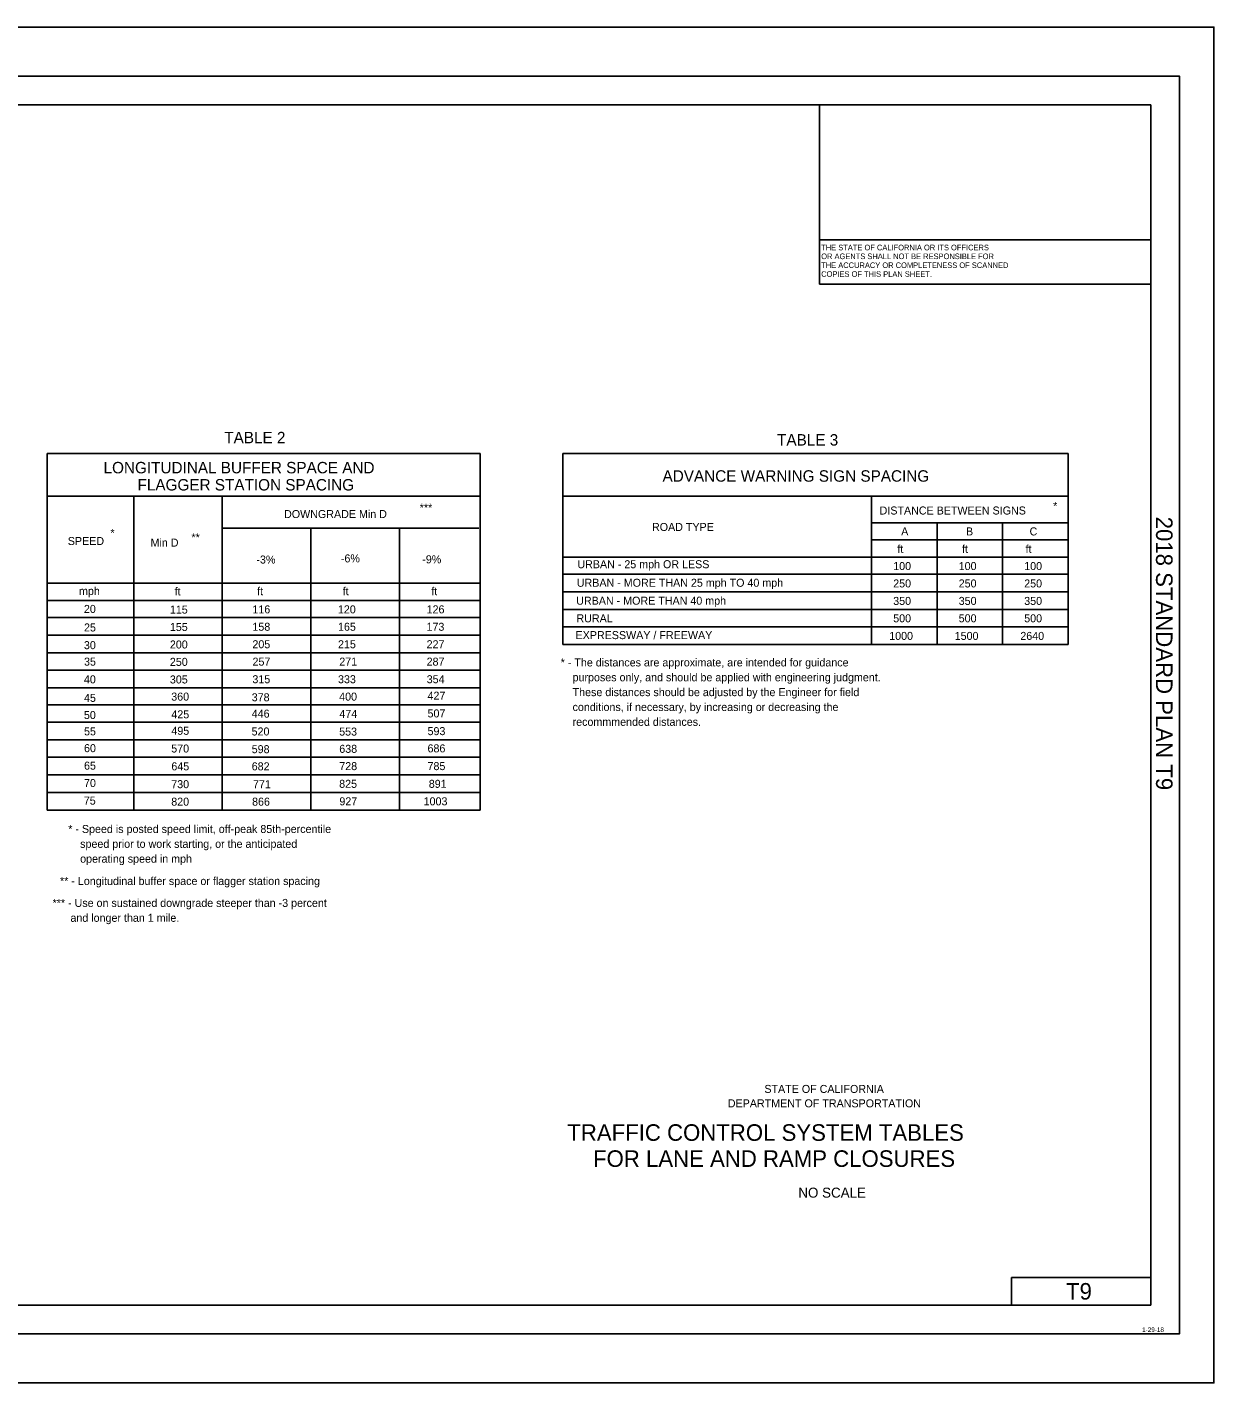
# Model space of a CAD drawing. Extents: x -893 to 867, y -474 to 712.
# Drawn here: x -172 to 867, y -474 to 712 of the extents above; entities that cross this region are included whole.
import ezdxf

# ---------------------------------------------------------------- set-up
doc = ezdxf.new("R2010")
doc.units = 0
for name, color, linetype in [('10 Sheet Format', 7, 'Continuous'), ('57 Undefined', 7, 'Continuous'), ('60 Nongeo Data', 7, 'Continuous')]:
    doc.layers.add(name, color=color, linetype=linetype)

msp = doc.modelspace()

# ---------------------------------------------------------------- linework, layer by layer
at = {"layer": '10 Sheet Format'}
for p, q in [((-863.5, 669), (836.5, 669)), ((836.5, 669), (836.5, -431)), ((-813.5, 644), (811.5, 644)), ((521.6, 525.9), (521.6, 644)), ((811.5, -406), (811.5, 644)), ((811.5, 525.9), (521.6, 525.9)), ((521.6, 487.1), (521.6, 525.9)), ((811.5, 487.1), (521.6, 487.1)), ((811.5, -381.9), (689.5, -381.9)), ((689.5, -381.9), (689.5, -406)), ((-813.5, -406), (811.5, -406)), ((-863.5, -431), (836.5, -431))]:
    msp.add_line(p, q, dxfattribs=at)
for points in [[(-893.5, -474), (866.5, -474), (866.5, 712), (-893.5, 712)], [(-863.5, -431), (836.5, -431), (836.5, 669), (-863.5, 669)]]:
    msp.add_lwpolyline(points, close=True, dxfattribs=at)
at = {"layer": '60 Nongeo Data'}
for p, q in [((-154.1, 338.9), (-154.1, 27.1)), ((-154.1, 338.9), (224.6, 338.9)), ((224.6, 338.9), (224.6, 27.1)), ((297.1, 338.9), (739, 338.9)), ((297.1, 338.9), (297.1, 171.9)), ((739, 338.9), (739, 171.9)), ((-154.1, 301.5), (224.6, 301.5)), ((-78.3, 301.5), (-78.3, 27.1)), ((-1, 301.5), (-1, 27.1)), ((297.1, 301.5), (739, 301.5)), ((567.1, 301.5), (567.1, 171.9)), ((-1, 273.7), (223.6, 273.7)), ((76.5, 273.7), (76.5, 27.1)), ((154.1, 273.7), (154.1, 27.1)), ((567.1, 278.4), (739, 278.4)), ((624.4, 278.4), (624.4, 171.9)), ((681.7, 278.4), (681.7, 171.9)), ((567.1, 263.4), (739, 263.4)), ((297.1, 248.4), (739, 248.4)), ((-154.1, 225.5), (224.6, 225.5)), ((297.1, 233.4), (739, 233.4)), ((297.1, 218), (739, 218)), ((-154.1, 210.5), (224.6, 210.5)), ((297.1, 202.6), (739, 202.6)), ((-154.1, 195.5), (224.6, 195.5)), ((-154.1, 180.1), (224.6, 180.1)), ((297.1, 187.3), (739, 187.3)), ((297.1, 171.9), (739, 171.9)), ((-154.1, 164.7), (224.6, 164.7)), ((-154.1, 149.3), (224.6, 149.3)), ((-154.1, 134), (224.6, 134)), ((-154.1, 119), (224.6, 119)), ((-154.1, 104), (224.6, 104)), ((-154.1, 88.6), (224.6, 88.6)), ((-154.1, 73.2), (224.6, 73.2)), ((-154.1, 57.9), (224.6, 57.9)), ((-154.1, 42.5), (224.6, 42.5)), ((-154.1, 27.1), (224.6, 27.1))]:
    msp.add_line(p, q, dxfattribs=at)

# ---------------------------------------------------------------- texts
at = {"layer": '10 Sheet Format'}
for s, height, p in [('THE STATE OF CALIFORNIA OR ITS OFFICERS', 4.9, (523, 516.7)), ('OR AGENTS SHALL NOT BE RESPONSIBLE FOR', 4.9, (523, 509)), ('THE ACCURACY OR COMPLETENESS OF SCANNED', 4.9, (523, 501.2)), ('COPIES OF THIS PLAN SHEET.', 4.9, (523, 493.5)), ('STATE OF CALIFORNIA', 7, (473.3, -220.4)), ('DEPARTMENT OF TRANSPORTATION', 7, (441.3, -233)), ('TRAFFIC CONTROL SYSTEM TABLES', 14.5, (300.9, -262.3)), ('FOR LANE AND RAMP CLOSURES', 14.5, (323.4, -285.1)), ('NO SCALE', 8.75, (503, -312)), ('1-29-18', 4, (803.8, -429.5))]:
    msp.add_text(s, height=height, dxfattribs=at).set_placement(p)
msp.add_text('2018 STANDARD PLAN T9', height=14.5, rotation=270, dxfattribs=at).set_placement((815.9, 283.7))
at = {"layer": '57 Undefined'}
for s, height, p in [('TABLE 2', 10, (0.8, 347.9)), ('TABLE 3', 10, (484.4, 345.9)), ('LONGITUDINAL BUFFER SPACE AND', 10, (-104.8, 321.6)), ('ADVANCE WARNING SIGN SPACING', 10, (384.2, 314.3)), ('FLAGGER STATION SPACING', 10, (-75.1, 306.6)), ('*', 7, (725.9, 289.6)), ('DOWNGRADE Min D', 7, (53.1, 282.5)), ('***', 7, (171.8, 288.1)), ('DISTANCE BETWEEN SIGNS', 7, (574.1, 285.6)), ('*', 7, (-98.8, 266)), ('ROAD TYPE', 7, (375, 271.2)), ('A', 7, (593, 267.3)), ('B', 7, (649.7, 267.3)), ('C', 7, (705.3, 267.3)), ('SPEED', 7, (-136.1, 258.9)), ('Min D', 7, (-63.7, 257.5)), ('**', 7, (-27.9, 262.1)), ('-3%', 7, (28.9, 242.7)), ('-6%', 7, (102.8, 243.7)), ('-9%', 7, (174, 242.9)), ('ft', 7, (589.6, 252)), ('ft', 7, (646.2, 252)), ('ft', 7, (701.8, 252)), ('URBAN - 25 mph OR LESS', 7, (309.7, 238.6)), ('100', 7, (586, 237)), ('100', 7, (643.3, 237)), ('100', 7, (700.6, 237)), ('URBAN - MORE THAN 25 mph TO 40 mph', 7, (309.2, 222.4)), ('250', 7, (586, 221.8)), ('250', 7, (643.3, 221.8)), ('250', 7, (700.6, 221.8)), ('mph', 7, (-126.3, 215.2)), ('ft', 7, (-42.6, 214.8)), ('ft', 7, (29.5, 215)), ('ft', 7, (104.4, 215)), ('ft', 7, (181.9, 215)), ('URBAN - MORE THAN 40 mph', 7, (308.7, 206.7)), ('350', 7, (586, 206.5)), ('350', 7, (643.3, 206.5)), ('350', 7, (700.6, 206.5)), ('20', 7, (-122, 199.5)), ('115', 7, (-46.8, 198.9)), ('116', 7, (25.4, 199.1)), ('120', 7, (100.2, 199.1)), ('126', 7, (177.8, 199.1)), ('25', 7, (-121.9, 183.3)), ('155', 7, (-46.8, 183.7)), ('158', 7, (25.4, 183.9)), ('165', 7, (100.3, 183.9)), ('173', 7, (177.7, 183.9)), ('RURAL', 7, (308.9, 191.3)), ('500', 7, (586, 191.3)), ('500', 7, (643.3, 191.3)), ('500', 7, (700.6, 191.3)), ('EXPRESSWAY / FREEWAY', 7, (308.1, 176.6)), ('1000', 7, (582.5, 175.9)), ('1500', 7, (639.8, 175.9)), ('2640', 7, (697.2, 175.9)), ('30', 7, (-122, 167.8)), ('200', 7, (-46.8, 168.4)), ('205', 7, (25.4, 168.6)), ('215', 7, (100.3, 168.6)), ('227', 7, (177.8, 168.6)), ('35', 7, (-121.9, 153.4)), ('250', 7, (-46.8, 153.2)), ('257', 7, (25.5, 153.4)), ('271', 7, (101.4, 153.4)), ('287', 7, (177.8, 153.4)), ('* - The distances are approximate, are intended for guidance', 7, (295.1, 152.7)), ('40', 7, (-122, 137.9)), ('305', 7, (-46.8, 137.8)), ('315', 7, (25.4, 138)), ('333', 7, (100.3, 138)), ('354', 7, (177.9, 138)), ('    purposes only, and should be applied with engineering judgment.', 7, (295.1, 139.7)), ('427', 7, (178.6, 123.6)), ('    These distances should be adjusted by the Engineer for field', 7, (295.1, 126.7)), ('45', 7, (-121.9, 121.7)), ('360', 7, (-45.6, 122.8)), ('378', 7, (24.8, 122.2)), ('400', 7, (101.3, 122.8)), ('    conditions, if necessary, by increasing or decreasing the', 7, (295.1, 113.7)), ('50', 7, (-122, 106.7)), ('425', 7, (-45.5, 107.3)), ('446', 7, (24.8, 107.9)), ('474', 7, (101.5, 107.7)), ('507', 7, (178.6, 108.1)), ('    recommmended distances.', 7, (295.1, 100.7)), ('55', 7, (-121.9, 92.4)), ('495', 7, (-45.5, 92.9)), ('520', 7, (24.7, 92.3)), ('553', 7, (101.3, 92.2)), ('593', 7, (178.6, 92.6)), ('60', 7, (-121.9, 77.7)), ('570', 7, (-45.6, 77.4)), ('598', 7, (24.8, 76.8)), ('638', 7, (101.4, 77.1)), ('686', 7, (178.6, 77.5)), ('65', 7, (-121.9, 62.4)), ('645', 7, (-45.5, 61.8)), ('682', 7, (24.8, 61.8)), ('728', 7, (101.4, 62)), ('785', 7, (178.6, 62)), ('70', 7, (-121.9, 47.2)), ('730', 7, (-45.6, 46.2)), ('771', 7, (25.9, 46.2)), ('825', 7, (101.3, 46.5)), ('891', 7, (179.7, 46.5)), ('75', 7, (-122.1, 31.8)), ('820', 7, (-45.6, 30.9)), ('866', 7, (25.1, 30.9)), ('927', 7, (101.5, 31.2)), ('1003', 7, (175.2, 31.2)), ('* - Speed is posted speed limit, off-peak 85th-percentile', 7, (-135.7, 7)), ('    speed prior to work starting, or the anticipated', 7, (-135.7, -6)), ('    operating speed in mph', 7, (-135.7, -19)), ('** - Longitudinal buffer space or flagger station spacing', 7, (-142.9, -38.5)), ('*** - Use on sustained downgrade steeper than -3 percent', 7, (-149.4, -57.7)), ('      and longer than 1 mile.', 7, (-149.4, -70.7))]:
    msp.add_text(s, height=height, dxfattribs=at).set_placement(p)
at = {"layer": '60 Nongeo Data'}
msp.add_text('T9', height=14.5, dxfattribs=at).set_placement((737.2, -401.2))

doc.saveas('drawing.dxf')
